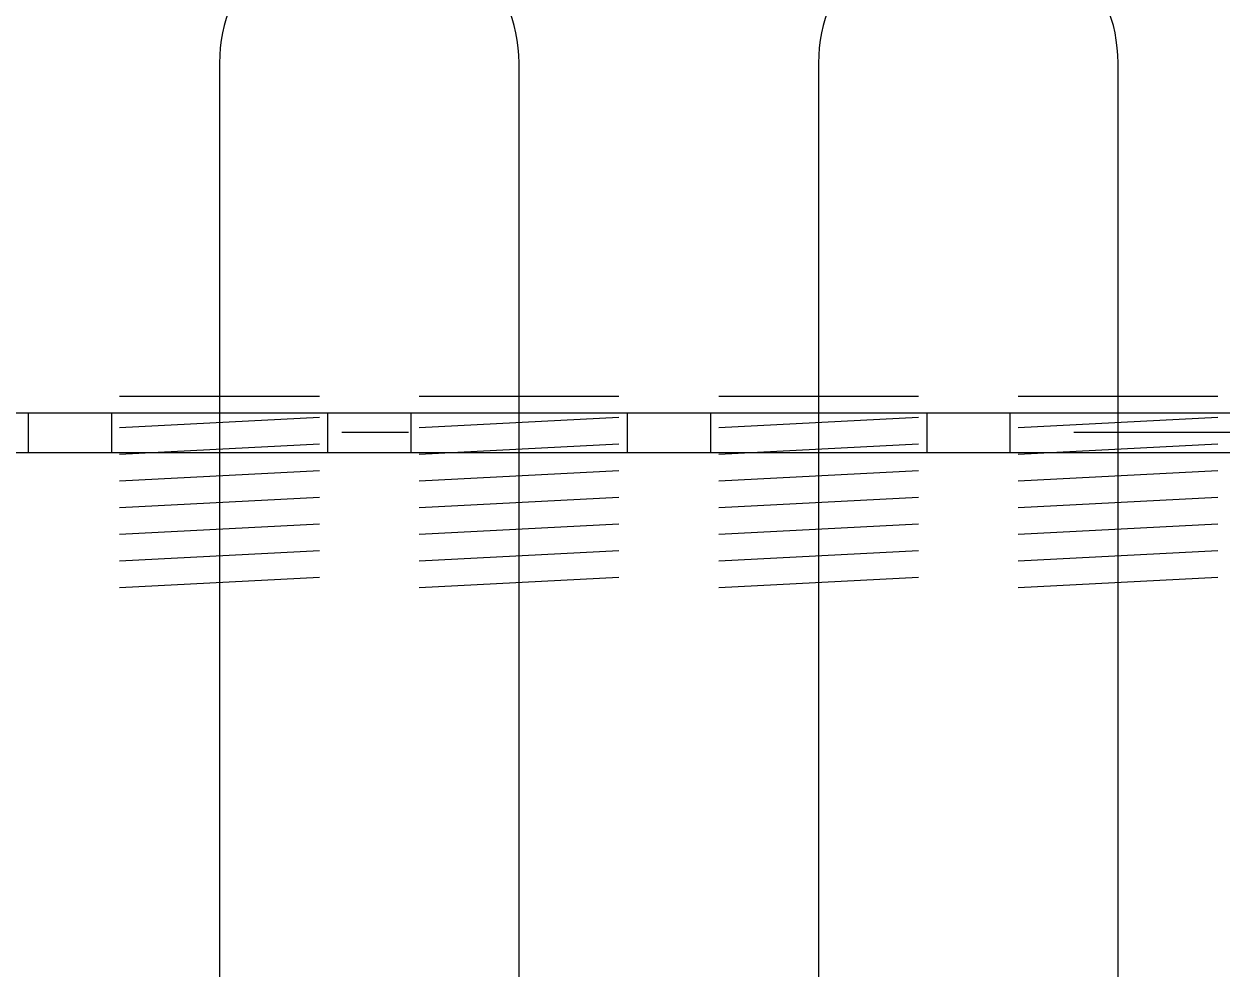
# Model space of a CAD drawing. Header units: millimetres. Extents: x 198973 to 319987, y 50799 to 202761.
# Drawn here: x 214052.5 to 214412.5, y 87942.3 to 88226.1 of the extents above; entities that cross this region are included whole.
import ezdxf

# ---------------------------------------------------------------- set-up
doc = ezdxf.new("R2010")
doc.units = ezdxf.units.MM
doc.header["$LTSCALE"] = 1000
doc.linetypes.add('CENTER', pattern=[2, 1.25, -0.25, 0.25, -0.25])
doc.linetypes.add('DOTE', pattern=[2.42, 2, -0.2, 0.02, -0.2])
doc.layers.add('DOTE', color=8, linetype='CENTER')
doc.layers.add('PUB_HATCH', color=8, linetype='Continuous')

msp = doc.modelspace()

# ---------------------------------------------------------------- linework, layer by layer
at = {"layer": 'DOTE', "linetype": 'DOTE'}
msp.add_line((221207.98, 88103.41), (204761.96, 88103.41), dxfattribs=at)
at = {"layer": 'PUB_HATCH'}
for p, q in [((214111.23, 88214.41), (214111.23, 87192.41)), ((214201.23, 87192.41), (214201.23, 88214.41)), ((214291.23, 88214.41), (214291.23, 87192.41)), ((214381.23, 87192.41), (214381.23, 88214.41)), ((213626.23, 88109.41), (215406.23, 88109.41)), ((213808.73, 88109.41), (215223.73, 88109.41)), ((213626.23, 88097.41), (215406.23, 88097.41))]:
    msp.add_line(p, q, dxfattribs=at)
at = {"layer": 'PUB_HATCH', "ltscale": 0.5}
for p, q in [((214081.23, 88114.41), (214141.23, 88114.41)), ((214081.23, 88114.41), (214141.23, 88114.41)), ((214081.23, 88114.41), (214141.23, 88114.41)), ((214081.23, 88114.41), (214141.23, 88114.41)), ((214081.23, 88114.41), (214141.23, 88114.41)), ((214081.23, 88114.41), (214141.23, 88114.41)), ((214081.23, 88114.41), (214141.23, 88114.41)), ((214081.23, 88114.41), (214141.23, 88114.41)), ((214081.23, 88114.41), (214141.23, 88114.41)), ((214081.23, 88114.41), (214141.23, 88114.41)), ((214081.23, 88114.41), (214141.23, 88114.41)), ((214081.23, 88114.41), (214141.23, 88114.41)), ((214081.23, 88114.41), (214141.23, 88114.41)), ((214081.23, 88114.41), (214141.23, 88114.41)), ((214081.23, 88114.41), (214141.23, 88114.41)), ((214081.23, 88114.41), (214141.23, 88114.41)), ((214081.23, 88114.41), (214141.23, 88114.41)), ((214081.23, 88114.41), (214141.23, 88114.41)), ((214081.23, 88114.41), (214141.23, 88114.41)), ((214081.23, 88114.41), (214141.23, 88114.41)), ((214081.23, 88114.41), (214141.23, 88114.41)), ((214081.23, 88114.41), (214141.23, 88114.41)), ((214081.23, 88114.41), (214141.23, 88114.41)), ((214081.23, 88114.41), (214141.23, 88114.41)), ((214081.23, 88114.41), (214141.23, 88114.41)), ((214081.23, 88114.41), (214141.23, 88114.41)), ((214081.23, 88114.41), (214141.23, 88114.41)), ((214081.23, 88114.41), (214141.23, 88114.41)), ((214081.23, 88114.41), (214141.23, 88114.41)), ((214081.23, 88114.41), (214141.23, 88114.41)), ((214081.23, 88114.41), (214141.23, 88114.41)), ((214081.23, 88114.41), (214141.23, 88114.41)), ((214081.23, 88114.41), (214141.23, 88114.41)), ((214081.23, 88114.41), (214141.23, 88114.41)), ((214081.23, 88114.41), (214141.23, 88114.41)), ((214081.23, 88114.41), (214141.23, 88114.41)), ((214081.23, 88114.41), (214141.23, 88114.41)), ((214081.23, 88114.41), (214141.23, 88114.41)), ((214081.23, 88114.41), (214141.23, 88114.41)), ((214081.23, 88114.41), (214141.23, 88114.41)), ((214081.23, 88114.41), (214141.23, 88114.41)), ((214081.23, 88114.41), (214141.23, 88114.41)), ((214081.23, 88114.41), (214141.23, 88114.41)), ((214081.23, 88114.41), (214141.23, 88114.41)), ((214081.23, 88114.41), (214141.23, 88114.41)), ((214081.23, 88114.41), (214141.23, 88114.41)), ((214081.23, 88114.41), (214141.23, 88114.41)), ((214081.23, 88114.41), (214141.23, 88114.41)), ((214081.23, 88114.41), (214141.23, 88114.41)), ((214081.23, 88114.41), (214141.23, 88114.41)), ((214081.23, 88114.41), (214141.23, 88114.41)), ((214081.23, 88114.41), (214141.23, 88114.41)), ((214171.23, 88114.41), (214231.23, 88114.41)), ((214171.23, 88114.41), (214231.23, 88114.41)), ((214171.23, 88114.41), (214231.23, 88114.41)), ((214171.23, 88114.41), (214231.23, 88114.41)), ((214171.23, 88114.41), (214231.23, 88114.41)), ((214171.23, 88114.41), (214231.23, 88114.41)), ((214171.23, 88114.41), (214231.23, 88114.41)), ((214171.23, 88114.41), (214231.23, 88114.41)), ((214171.23, 88114.41), (214231.23, 88114.41)), ((214171.23, 88114.41), (214231.23, 88114.41)), ((214171.23, 88114.41), (214231.23, 88114.41)), ((214171.23, 88114.41), (214231.23, 88114.41)), ((214171.23, 88114.41), (214231.23, 88114.41)), ((214171.23, 88114.41), (214231.23, 88114.41)), ((214171.23, 88114.41), (214231.23, 88114.41)), ((214171.23, 88114.41), (214231.23, 88114.41)), ((214171.23, 88114.41), (214231.23, 88114.41)), ((214171.23, 88114.41), (214231.23, 88114.41)), ((214171.23, 88114.41), (214231.23, 88114.41)), ((214171.23, 88114.41), (214231.23, 88114.41)), ((214171.23, 88114.41), (214231.23, 88114.41)), ((214171.23, 88114.41), (214231.23, 88114.41)), ((214171.23, 88114.41), (214231.23, 88114.41)), ((214171.23, 88114.41), (214231.23, 88114.41)), ((214171.23, 88114.41), (214231.23, 88114.41)), ((214171.23, 88114.41), (214231.23, 88114.41)), ((214261.23, 88114.41), (214321.23, 88114.41)), ((214261.23, 88114.41), (214321.23, 88114.41)), ((214261.23, 88114.41), (214321.23, 88114.41)), ((214261.23, 88114.41), (214321.23, 88114.41)), ((214261.23, 88114.41), (214321.23, 88114.41)), ((214261.23, 88114.41), (214321.23, 88114.41)), ((214261.23, 88114.41), (214321.23, 88114.41)), ((214261.23, 88114.41), (214321.23, 88114.41)), ((214261.23, 88114.41), (214321.23, 88114.41)), ((214261.23, 88114.41), (214321.23, 88114.41)), ((214261.23, 88114.41), (214321.23, 88114.41)), ((214261.23, 88114.41), (214321.23, 88114.41)), ((214261.23, 88114.41), (214321.23, 88114.41)), ((214261.23, 88114.41), (214321.23, 88114.41)), ((214261.23, 88114.41), (214321.23, 88114.41)), ((214261.23, 88114.41), (214321.23, 88114.41)), ((214261.23, 88114.41), (214321.23, 88114.41)), ((214261.23, 88114.41), (214321.23, 88114.41)), ((214261.23, 88114.41), (214321.23, 88114.41)), ((214261.23, 88114.41), (214321.23, 88114.41)), ((214261.23, 88114.41), (214321.23, 88114.41)), ((214261.23, 88114.41), (214321.23, 88114.41)), ((214261.23, 88114.41), (214321.23, 88114.41)), ((214261.23, 88114.41), (214321.23, 88114.41)), ((214261.23, 88114.41), (214321.23, 88114.41)), ((214261.23, 88114.41), (214321.23, 88114.41)), ((214351.23, 88114.41), (214411.23, 88114.41)), ((214351.23, 88114.41), (214411.23, 88114.41)), ((214351.23, 88114.41), (214411.23, 88114.41)), ((214351.23, 88114.41), (214411.23, 88114.41)), ((214351.23, 88114.41), (214411.23, 88114.41)), ((214351.23, 88114.41), (214411.23, 88114.41)), ((214351.23, 88114.41), (214411.23, 88114.41)), ((214351.23, 88114.41), (214411.23, 88114.41)), ((214351.23, 88114.41), (214411.23, 88114.41)), ((214351.23, 88114.41), (214411.23, 88114.41)), ((214351.23, 88114.41), (214411.23, 88114.41)), ((214351.23, 88114.41), (214411.23, 88114.41)), ((214351.23, 88114.41), (214411.23, 88114.41)), ((214351.23, 88114.41), (214411.23, 88114.41)), ((214351.23, 88114.41), (214411.23, 88114.41)), ((214351.23, 88114.41), (214411.23, 88114.41)), ((214351.23, 88114.41), (214411.23, 88114.41)), ((214351.23, 88114.41), (214411.23, 88114.41)), ((214351.23, 88114.41), (214411.23, 88114.41)), ((214351.23, 88114.41), (214411.23, 88114.41)), ((214351.23, 88114.41), (214411.23, 88114.41)), ((214351.23, 88114.41), (214411.23, 88114.41)), ((214351.23, 88114.41), (214411.23, 88114.41)), ((214351.23, 88114.41), (214411.23, 88114.41)), ((214351.23, 88114.41), (214411.23, 88114.41)), ((214351.23, 88114.41), (214411.23, 88114.41)), ((214053.73, 88109.41), (214053.73, 88097.41)), ((214053.73, 88109.41), (214053.73, 88097.41)), ((214078.73, 88109.41), (214078.73, 88097.41)), ((214078.73, 88109.41), (214078.73, 88097.41)), ((214141.23, 88107.99), (214081.23, 88104.84)), ((214141.23, 88107.99), (214081.23, 88104.84)), ((214141.23, 88107.99), (214081.23, 88104.84)), ((214141.23, 88107.99), (214081.23, 88104.84)), ((214141.23, 88107.99), (214081.23, 88104.84)), ((214141.23, 88107.99), (214081.23, 88104.84)), ((214141.23, 88107.99), (214081.23, 88104.84)), ((214141.23, 88107.99), (214081.23, 88104.84)), ((214141.23, 88107.99), (214081.23, 88104.84)), ((214141.23, 88107.99), (214081.23, 88104.84)), ((214141.23, 88107.99), (214081.23, 88104.84)), ((214141.23, 88107.99), (214081.23, 88104.84)), ((214141.23, 88107.99), (214081.23, 88104.84)), ((214141.23, 88107.99), (214081.23, 88104.84)), ((214141.23, 88107.99), (214081.23, 88104.84)), ((214141.23, 88107.99), (214081.23, 88104.84)), ((214141.23, 88107.99), (214081.23, 88104.84)), ((214141.23, 88107.99), (214081.23, 88104.84)), ((214141.23, 88107.99), (214081.23, 88104.84)), ((214141.23, 88107.99), (214081.23, 88104.84)), ((214141.23, 88107.99), (214081.23, 88104.84)), ((214141.23, 88107.99), (214081.23, 88104.84)), ((214141.23, 88107.99), (214081.23, 88104.84)), ((214141.23, 88107.99), (214081.23, 88104.84)), ((214141.23, 88107.99), (214081.23, 88104.84)), ((214141.23, 88107.99), (214081.23, 88104.84)), ((214141.23, 88107.99), (214081.23, 88104.84)), ((214141.23, 88107.99), (214081.23, 88104.84)), ((214141.23, 88107.99), (214081.23, 88104.84)), ((214141.23, 88107.99), (214081.23, 88104.84)), ((214141.23, 88107.99), (214081.23, 88104.84)), ((214141.23, 88107.99), (214081.23, 88104.84)), ((214141.23, 88107.99), (214081.23, 88104.84)), ((214141.23, 88107.99), (214081.23, 88104.84)), ((214141.23, 88107.99), (214081.23, 88104.84)), ((214141.23, 88107.99), (214081.23, 88104.84)), ((214141.23, 88107.99), (214081.23, 88104.84)), ((214141.23, 88107.99), (214081.23, 88104.84)), ((214141.23, 88107.99), (214081.23, 88104.84)), ((214141.23, 88107.99), (214081.23, 88104.84)), ((214141.23, 88107.99), (214081.23, 88104.84)), ((214141.23, 88107.99), (214081.23, 88104.84)), ((214141.23, 88107.99), (214081.23, 88104.84)), ((214141.23, 88107.99), (214081.23, 88104.84)), ((214141.23, 88107.99), (214081.23, 88104.84)), ((214141.23, 88107.99), (214081.23, 88104.84)), ((214141.23, 88107.99), (214081.23, 88104.84)), ((214141.23, 88107.99), (214081.23, 88104.84)), ((214141.23, 88107.99), (214081.23, 88104.84)), ((214141.23, 88107.99), (214081.23, 88104.84)), ((214141.23, 88107.99), (214081.23, 88104.84)), ((214141.23, 88107.99), (214081.23, 88104.84)), ((214143.73, 88109.41), (214143.73, 88097.41)), ((214143.73, 88109.41), (214143.73, 88097.41)), ((214168.73, 88109.41), (214168.73, 88097.41)), ((214168.73, 88109.41), (214168.73, 88097.41)), ((214231.23, 88107.99), (214171.23, 88104.84)), ((214231.23, 88107.99), (214171.23, 88104.84)), ((214231.23, 88107.99), (214171.23, 88104.84)), ((214231.23, 88107.99), (214171.23, 88104.84)), ((214231.23, 88107.99), (214171.23, 88104.84)), ((214231.23, 88107.99), (214171.23, 88104.84)), ((214231.23, 88107.99), (214171.23, 88104.84)), ((214231.23, 88107.99), (214171.23, 88104.84)), ((214231.23, 88107.99), (214171.23, 88104.84)), ((214231.23, 88107.99), (214171.23, 88104.84)), ((214231.23, 88107.99), (214171.23, 88104.84)), ((214231.23, 88107.99), (214171.23, 88104.84)), ((214231.23, 88107.99), (214171.23, 88104.84)), ((214231.23, 88107.99), (214171.23, 88104.84)), ((214231.23, 88107.99), (214171.23, 88104.84)), ((214231.23, 88107.99), (214171.23, 88104.84)), ((214231.23, 88107.99), (214171.23, 88104.84)), ((214231.23, 88107.99), (214171.23, 88104.84)), ((214231.23, 88107.99), (214171.23, 88104.84)), ((214231.23, 88107.99), (214171.23, 88104.84)), ((214231.23, 88107.99), (214171.23, 88104.84)), ((214231.23, 88107.99), (214171.23, 88104.84)), ((214231.23, 88107.99), (214171.23, 88104.84)), ((214231.23, 88107.99), (214171.23, 88104.84)), ((214231.23, 88107.99), (214171.23, 88104.84)), ((214231.23, 88107.99), (214171.23, 88104.84)), ((214233.73, 88109.41), (214233.73, 88097.41)), ((214258.73, 88109.41), (214258.73, 88097.41)), ((214321.23, 88107.99), (214261.23, 88104.84)), ((214321.23, 88107.99), (214261.23, 88104.84)), ((214321.23, 88107.99), (214261.23, 88104.84)), ((214321.23, 88107.99), (214261.23, 88104.84)), ((214321.23, 88107.99), (214261.23, 88104.84)), ((214321.23, 88107.99), (214261.23, 88104.84)), ((214321.23, 88107.99), (214261.23, 88104.84)), ((214321.23, 88107.99), (214261.23, 88104.84)), ((214321.23, 88107.99), (214261.23, 88104.84)), ((214321.23, 88107.99), (214261.23, 88104.84)), ((214321.23, 88107.99), (214261.23, 88104.84)), ((214321.23, 88107.99), (214261.23, 88104.84)), ((214321.23, 88107.99), (214261.23, 88104.84)), ((214321.23, 88107.99), (214261.23, 88104.84)), ((214321.23, 88107.99), (214261.23, 88104.84)), ((214321.23, 88107.99), (214261.23, 88104.84)), ((214321.23, 88107.99), (214261.23, 88104.84)), ((214321.23, 88107.99), (214261.23, 88104.84)), ((214321.23, 88107.99), (214261.23, 88104.84)), ((214321.23, 88107.99), (214261.23, 88104.84)), ((214321.23, 88107.99), (214261.23, 88104.84)), ((214321.23, 88107.99), (214261.23, 88104.84)), ((214321.23, 88107.99), (214261.23, 88104.84)), ((214321.23, 88107.99), (214261.23, 88104.84)), ((214321.23, 88107.99), (214261.23, 88104.84)), ((214321.23, 88107.99), (214261.23, 88104.84)), ((214323.73, 88109.41), (214323.73, 88097.41)), ((214348.73, 88109.41), (214348.73, 88097.41)), ((214411.23, 88107.99), (214351.23, 88104.84)), ((214411.23, 88107.99), (214351.23, 88104.84)), ((214411.23, 88107.99), (214351.23, 88104.84)), ((214411.23, 88107.99), (214351.23, 88104.84)), ((214411.23, 88107.99), (214351.23, 88104.84)), ((214411.23, 88107.99), (214351.23, 88104.84)), ((214411.23, 88107.99), (214351.23, 88104.84)), ((214411.23, 88107.99), (214351.23, 88104.84)), ((214411.23, 88107.99), (214351.23, 88104.84)), ((214411.23, 88107.99), (214351.23, 88104.84)), ((214411.23, 88107.99), (214351.23, 88104.84)), ((214411.23, 88107.99), (214351.23, 88104.84)), ((214411.23, 88107.99), (214351.23, 88104.84)), ((214411.23, 88107.99), (214351.23, 88104.84)), ((214411.23, 88107.99), (214351.23, 88104.84)), ((214411.23, 88107.99), (214351.23, 88104.84)), ((214411.23, 88107.99), (214351.23, 88104.84)), ((214411.23, 88107.99), (214351.23, 88104.84)), ((214411.23, 88107.99), (214351.23, 88104.84)), ((214411.23, 88107.99), (214351.23, 88104.84)), ((214411.23, 88107.99), (214351.23, 88104.84)), ((214411.23, 88107.99), (214351.23, 88104.84)), ((214411.23, 88107.99), (214351.23, 88104.84)), ((214411.23, 88107.99), (214351.23, 88104.84)), ((214411.23, 88107.99), (214351.23, 88104.84)), ((214411.23, 88107.99), (214351.23, 88104.84)), ((214141.23, 88099.98), (214081.23, 88096.83)), ((214141.23, 88099.98), (214081.23, 88096.83)), ((214141.23, 88099.98), (214081.23, 88096.83)), ((214141.23, 88099.98), (214081.23, 88096.83)), ((214141.23, 88099.98), (214081.23, 88096.83)), ((214141.23, 88099.98), (214081.23, 88096.83)), ((214141.23, 88099.98), (214081.23, 88096.83)), ((214141.23, 88099.98), (214081.23, 88096.83)), ((214141.23, 88099.98), (214081.23, 88096.83)), ((214141.23, 88099.98), (214081.23, 88096.83)), ((214141.23, 88099.98), (214081.23, 88096.83)), ((214141.23, 88099.98), (214081.23, 88096.83)), ((214141.23, 88099.98), (214081.23, 88096.83)), ((214141.23, 88099.98), (214081.23, 88096.83)), ((214141.23, 88099.98), (214081.23, 88096.83)), ((214141.23, 88099.98), (214081.23, 88096.83)), ((214141.23, 88099.98), (214081.23, 88096.83)), ((214141.23, 88099.98), (214081.23, 88096.83)), ((214141.23, 88099.98), (214081.23, 88096.83)), ((214141.23, 88099.98), (214081.23, 88096.83)), ((214141.23, 88099.98), (214081.23, 88096.83)), ((214141.23, 88099.98), (214081.23, 88096.83)), ((214141.23, 88099.98), (214081.23, 88096.83)), ((214141.23, 88099.98), (214081.23, 88096.83)), ((214141.23, 88099.98), (214081.23, 88096.83)), ((214141.23, 88099.98), (214081.23, 88096.83)), ((214141.23, 88099.98), (214081.23, 88096.83)), ((214141.23, 88099.98), (214081.23, 88096.83)), ((214141.23, 88099.98), (214081.23, 88096.83)), ((214141.23, 88099.98), (214081.23, 88096.83)), ((214141.23, 88099.98), (214081.23, 88096.83)), ((214141.23, 88099.98), (214081.23, 88096.83)), ((214141.23, 88099.98), (214081.23, 88096.83)), ((214141.23, 88099.98), (214081.23, 88096.83)), ((214141.23, 88099.98), (214081.23, 88096.83)), ((214141.23, 88099.98), (214081.23, 88096.83)), ((214141.23, 88099.98), (214081.23, 88096.83)), ((214141.23, 88099.98), (214081.23, 88096.83)), ((214141.23, 88099.98), (214081.23, 88096.83)), ((214141.23, 88099.98), (214081.23, 88096.83)), ((214141.23, 88099.98), (214081.23, 88096.83)), ((214141.23, 88099.98), (214081.23, 88096.83)), ((214141.23, 88099.98), (214081.23, 88096.83)), ((214141.23, 88099.98), (214081.23, 88096.83)), ((214141.23, 88099.98), (214081.23, 88096.83)), ((214141.23, 88099.98), (214081.23, 88096.83)), ((214141.23, 88099.98), (214081.23, 88096.83)), ((214141.23, 88099.98), (214081.23, 88096.83)), ((214141.23, 88099.98), (214081.23, 88096.83)), ((214141.23, 88099.98), (214081.23, 88096.83)), ((214141.23, 88099.98), (214081.23, 88096.83)), ((214141.23, 88099.98), (214081.23, 88096.83)), ((214231.23, 88099.98), (214171.23, 88096.83)), ((214231.23, 88099.98), (214171.23, 88096.83)), ((214231.23, 88099.98), (214171.23, 88096.83)), ((214231.23, 88099.98), (214171.23, 88096.83)), ((214231.23, 88099.98), (214171.23, 88096.83)), ((214231.23, 88099.98), (214171.23, 88096.83)), ((214231.23, 88099.98), (214171.23, 88096.83)), ((214231.23, 88099.98), (214171.23, 88096.83)), ((214231.23, 88099.98), (214171.23, 88096.83)), ((214231.23, 88099.98), (214171.23, 88096.83)), ((214231.23, 88099.98), (214171.23, 88096.83)), ((214231.23, 88099.98), (214171.23, 88096.83)), ((214231.23, 88099.98), (214171.23, 88096.83)), ((214231.23, 88099.98), (214171.23, 88096.83)), ((214231.23, 88099.98), (214171.23, 88096.83)), ((214231.23, 88099.98), (214171.23, 88096.83)), ((214231.23, 88099.98), (214171.23, 88096.83)), ((214231.23, 88099.98), (214171.23, 88096.83)), ((214231.23, 88099.98), (214171.23, 88096.83)), ((214231.23, 88099.98), (214171.23, 88096.83)), ((214231.23, 88099.98), (214171.23, 88096.83)), ((214231.23, 88099.98), (214171.23, 88096.83)), ((214231.23, 88099.98), (214171.23, 88096.83)), ((214231.23, 88099.98), (214171.23, 88096.83)), ((214231.23, 88099.98), (214171.23, 88096.83)), ((214231.23, 88099.98), (214171.23, 88096.83)), ((214321.23, 88099.98), (214261.23, 88096.83)), ((214321.23, 88099.98), (214261.23, 88096.83)), ((214321.23, 88099.98), (214261.23, 88096.83)), ((214321.23, 88099.98), (214261.23, 88096.83)), ((214321.23, 88099.98), (214261.23, 88096.83)), ((214321.23, 88099.98), (214261.23, 88096.83)), ((214321.23, 88099.98), (214261.23, 88096.83)), ((214321.23, 88099.98), (214261.23, 88096.83)), ((214321.23, 88099.98), (214261.23, 88096.83)), ((214321.23, 88099.98), (214261.23, 88096.83)), ((214321.23, 88099.98), (214261.23, 88096.83)), ((214321.23, 88099.98), (214261.23, 88096.83)), ((214321.23, 88099.98), (214261.23, 88096.83)), ((214321.23, 88099.98), (214261.23, 88096.83)), ((214321.23, 88099.98), (214261.23, 88096.83)), ((214321.23, 88099.98), (214261.23, 88096.83)), ((214321.23, 88099.98), (214261.23, 88096.83)), ((214321.23, 88099.98), (214261.23, 88096.83)), ((214321.23, 88099.98), (214261.23, 88096.83)), ((214321.23, 88099.98), (214261.23, 88096.83)), ((214321.23, 88099.98), (214261.23, 88096.83)), ((214321.23, 88099.98), (214261.23, 88096.83)), ((214321.23, 88099.98), (214261.23, 88096.83)), ((214321.23, 88099.98), (214261.23, 88096.83)), ((214321.23, 88099.98), (214261.23, 88096.83)), ((214321.23, 88099.98), (214261.23, 88096.83)), ((214411.23, 88099.98), (214351.23, 88096.83)), ((214411.23, 88099.98), (214351.23, 88096.83)), ((214411.23, 88099.98), (214351.23, 88096.83)), ((214411.23, 88099.98), (214351.23, 88096.83)), ((214411.23, 88099.98), (214351.23, 88096.83)), ((214411.23, 88099.98), (214351.23, 88096.83)), ((214411.23, 88099.98), (214351.23, 88096.83)), ((214411.23, 88099.98), (214351.23, 88096.83)), ((214411.23, 88099.98), (214351.23, 88096.83)), ((214411.23, 88099.98), (214351.23, 88096.83)), ((214411.23, 88099.98), (214351.23, 88096.83)), ((214411.23, 88099.98), (214351.23, 88096.83)), ((214411.23, 88099.98), (214351.23, 88096.83)), ((214411.23, 88099.98), (214351.23, 88096.83)), ((214411.23, 88099.98), (214351.23, 88096.83)), ((214411.23, 88099.98), (214351.23, 88096.83)), ((214411.23, 88099.98), (214351.23, 88096.83)), ((214411.23, 88099.98), (214351.23, 88096.83)), ((214411.23, 88099.98), (214351.23, 88096.83)), ((214411.23, 88099.98), (214351.23, 88096.83)), ((214411.23, 88099.98), (214351.23, 88096.83)), ((214411.23, 88099.98), (214351.23, 88096.83)), ((214411.23, 88099.98), (214351.23, 88096.83)), ((214411.23, 88099.98), (214351.23, 88096.83)), ((214411.23, 88099.98), (214351.23, 88096.83)), ((214411.23, 88099.98), (214351.23, 88096.83)), ((214141.23, 88091.97), (214081.23, 88088.82)), ((214141.23, 88091.97), (214081.23, 88088.82)), ((214141.23, 88091.97), (214081.23, 88088.82)), ((214141.23, 88091.97), (214081.23, 88088.82)), ((214141.23, 88091.97), (214081.23, 88088.82)), ((214141.23, 88091.97), (214081.23, 88088.82)), ((214141.23, 88091.97), (214081.23, 88088.82)), ((214141.23, 88091.97), (214081.23, 88088.82)), ((214141.23, 88091.97), (214081.23, 88088.82)), ((214141.23, 88091.97), (214081.23, 88088.82)), ((214141.23, 88091.97), (214081.23, 88088.82)), ((214141.23, 88091.97), (214081.23, 88088.82)), ((214141.23, 88091.97), (214081.23, 88088.82)), ((214141.23, 88091.97), (214081.23, 88088.82)), ((214141.23, 88091.97), (214081.23, 88088.82)), ((214141.23, 88091.97), (214081.23, 88088.82)), ((214141.23, 88091.97), (214081.23, 88088.82)), ((214141.23, 88091.97), (214081.23, 88088.82)), ((214141.23, 88091.97), (214081.23, 88088.82)), ((214141.23, 88091.97), (214081.23, 88088.82)), ((214141.23, 88091.97), (214081.23, 88088.82)), ((214141.23, 88091.97), (214081.23, 88088.82)), ((214141.23, 88091.97), (214081.23, 88088.82)), ((214141.23, 88091.97), (214081.23, 88088.82)), ((214141.23, 88091.97), (214081.23, 88088.82)), ((214141.23, 88091.97), (214081.23, 88088.82)), ((214141.23, 88091.97), (214081.23, 88088.82)), ((214141.23, 88091.97), (214081.23, 88088.82)), ((214141.23, 88091.97), (214081.23, 88088.82)), ((214141.23, 88091.97), (214081.23, 88088.82)), ((214141.23, 88091.97), (214081.23, 88088.82)), ((214141.23, 88091.97), (214081.23, 88088.82)), ((214141.23, 88091.97), (214081.23, 88088.82)), ((214141.23, 88091.97), (214081.23, 88088.82)), ((214141.23, 88091.97), (214081.23, 88088.82)), ((214141.23, 88091.97), (214081.23, 88088.82)), ((214141.23, 88091.97), (214081.23, 88088.82)), ((214141.23, 88091.97), (214081.23, 88088.82)), ((214141.23, 88091.97), (214081.23, 88088.82)), ((214141.23, 88091.97), (214081.23, 88088.82)), ((214141.23, 88091.97), (214081.23, 88088.82)), ((214141.23, 88091.97), (214081.23, 88088.82)), ((214141.23, 88091.97), (214081.23, 88088.82)), ((214141.23, 88091.97), (214081.23, 88088.82)), ((214141.23, 88091.97), (214081.23, 88088.82)), ((214141.23, 88091.97), (214081.23, 88088.82)), ((214141.23, 88091.97), (214081.23, 88088.82)), ((214141.23, 88091.97), (214081.23, 88088.82)), ((214141.23, 88091.97), (214081.23, 88088.82)), ((214141.23, 88091.97), (214081.23, 88088.82)), ((214141.23, 88091.97), (214081.23, 88088.82)), ((214141.23, 88091.97), (214081.23, 88088.82)), ((214231.23, 88091.97), (214171.23, 88088.82)), ((214231.23, 88091.97), (214171.23, 88088.82)), ((214231.23, 88091.97), (214171.23, 88088.82)), ((214231.23, 88091.97), (214171.23, 88088.82)), ((214231.23, 88091.97), (214171.23, 88088.82)), ((214231.23, 88091.97), (214171.23, 88088.82)), ((214231.23, 88091.97), (214171.23, 88088.82)), ((214231.23, 88091.97), (214171.23, 88088.82)), ((214231.23, 88091.97), (214171.23, 88088.82)), ((214231.23, 88091.97), (214171.23, 88088.82)), ((214231.23, 88091.97), (214171.23, 88088.82)), ((214231.23, 88091.97), (214171.23, 88088.82)), ((214231.23, 88091.97), (214171.23, 88088.82)), ((214231.23, 88091.97), (214171.23, 88088.82)), ((214231.23, 88091.97), (214171.23, 88088.82)), ((214231.23, 88091.97), (214171.23, 88088.82)), ((214231.23, 88091.97), (214171.23, 88088.82)), ((214231.23, 88091.97), (214171.23, 88088.82)), ((214231.23, 88091.97), (214171.23, 88088.82)), ((214231.23, 88091.97), (214171.23, 88088.82)), ((214231.23, 88091.97), (214171.23, 88088.82)), ((214231.23, 88091.97), (214171.23, 88088.82)), ((214231.23, 88091.97), (214171.23, 88088.82)), ((214231.23, 88091.97), (214171.23, 88088.82)), ((214231.23, 88091.97), (214171.23, 88088.82)), ((214231.23, 88091.97), (214171.23, 88088.82)), ((214321.23, 88091.97), (214261.23, 88088.82)), ((214321.23, 88091.97), (214261.23, 88088.82)), ((214321.23, 88091.97), (214261.23, 88088.82)), ((214321.23, 88091.97), (214261.23, 88088.82)), ((214321.23, 88091.97), (214261.23, 88088.82)), ((214321.23, 88091.97), (214261.23, 88088.82)), ((214321.23, 88091.97), (214261.23, 88088.82)), ((214321.23, 88091.97), (214261.23, 88088.82)), ((214321.23, 88091.97), (214261.23, 88088.82)), ((214321.23, 88091.97), (214261.23, 88088.82)), ((214321.23, 88091.97), (214261.23, 88088.82)), ((214321.23, 88091.97), (214261.23, 88088.82)), ((214321.23, 88091.97), (214261.23, 88088.82)), ((214321.23, 88091.97), (214261.23, 88088.82)), ((214321.23, 88091.97), (214261.23, 88088.82)), ((214321.23, 88091.97), (214261.23, 88088.82)), ((214321.23, 88091.97), (214261.23, 88088.82)), ((214321.23, 88091.97), (214261.23, 88088.82)), ((214321.23, 88091.97), (214261.23, 88088.82)), ((214321.23, 88091.97), (214261.23, 88088.82)), ((214321.23, 88091.97), (214261.23, 88088.82)), ((214321.23, 88091.97), (214261.23, 88088.82)), ((214321.23, 88091.97), (214261.23, 88088.82)), ((214321.23, 88091.97), (214261.23, 88088.82)), ((214321.23, 88091.97), (214261.23, 88088.82)), ((214321.23, 88091.97), (214261.23, 88088.82)), ((214411.23, 88091.97), (214351.23, 88088.82)), ((214411.23, 88091.97), (214351.23, 88088.82)), ((214411.23, 88091.97), (214351.23, 88088.82)), ((214411.23, 88091.97), (214351.23, 88088.82)), ((214411.23, 88091.97), (214351.23, 88088.82)), ((214411.23, 88091.97), (214351.23, 88088.82)), ((214411.23, 88091.97), (214351.23, 88088.82)), ((214411.23, 88091.97), (214351.23, 88088.82)), ((214411.23, 88091.97), (214351.23, 88088.82)), ((214411.23, 88091.97), (214351.23, 88088.82)), ((214411.23, 88091.97), (214351.23, 88088.82)), ((214411.23, 88091.97), (214351.23, 88088.82)), ((214411.23, 88091.97), (214351.23, 88088.82)), ((214411.23, 88091.97), (214351.23, 88088.82)), ((214411.23, 88091.97), (214351.23, 88088.82)), ((214411.23, 88091.97), (214351.23, 88088.82)), ((214411.23, 88091.97), (214351.23, 88088.82)), ((214411.23, 88091.97), (214351.23, 88088.82)), ((214411.23, 88091.97), (214351.23, 88088.82)), ((214411.23, 88091.97), (214351.23, 88088.82)), ((214411.23, 88091.97), (214351.23, 88088.82)), ((214411.23, 88091.97), (214351.23, 88088.82)), ((214411.23, 88091.97), (214351.23, 88088.82)), ((214411.23, 88091.97), (214351.23, 88088.82)), ((214411.23, 88091.97), (214351.23, 88088.82)), ((214411.23, 88091.97), (214351.23, 88088.82)), ((214141.23, 88083.95), (214081.23, 88080.81)), ((214141.23, 88083.95), (214081.23, 88080.81)), ((214141.23, 88083.95), (214081.23, 88080.81)), ((214141.23, 88083.95), (214081.23, 88080.81)), ((214141.23, 88083.95), (214081.23, 88080.81)), ((214141.23, 88083.95), (214081.23, 88080.81)), ((214141.23, 88083.95), (214081.23, 88080.81)), ((214141.23, 88083.95), (214081.23, 88080.81)), ((214141.23, 88083.95), (214081.23, 88080.81)), ((214141.23, 88083.95), (214081.23, 88080.81)), ((214141.23, 88083.95), (214081.23, 88080.81)), ((214141.23, 88083.95), (214081.23, 88080.81)), ((214141.23, 88083.95), (214081.23, 88080.81)), ((214141.23, 88083.95), (214081.23, 88080.81)), ((214141.23, 88083.95), (214081.23, 88080.81)), ((214141.23, 88083.95), (214081.23, 88080.81)), ((214141.23, 88083.95), (214081.23, 88080.81)), ((214141.23, 88083.95), (214081.23, 88080.81)), ((214141.23, 88083.95), (214081.23, 88080.81)), ((214141.23, 88083.95), (214081.23, 88080.81)), ((214141.23, 88083.95), (214081.23, 88080.81)), ((214141.23, 88083.95), (214081.23, 88080.81)), ((214141.23, 88083.95), (214081.23, 88080.81)), ((214141.23, 88083.95), (214081.23, 88080.81)), ((214141.23, 88083.95), (214081.23, 88080.81)), ((214141.23, 88083.95), (214081.23, 88080.81)), ((214141.23, 88083.95), (214081.23, 88080.81)), ((214141.23, 88083.95), (214081.23, 88080.81)), ((214141.23, 88083.95), (214081.23, 88080.81)), ((214141.23, 88083.95), (214081.23, 88080.81)), ((214141.23, 88083.95), (214081.23, 88080.81)), ((214141.23, 88083.95), (214081.23, 88080.81)), ((214141.23, 88083.95), (214081.23, 88080.81)), ((214141.23, 88083.95), (214081.23, 88080.81)), ((214141.23, 88083.95), (214081.23, 88080.81)), ((214141.23, 88083.95), (214081.23, 88080.81)), ((214141.23, 88083.95), (214081.23, 88080.81)), ((214141.23, 88083.95), (214081.23, 88080.81)), ((214141.23, 88083.95), (214081.23, 88080.81)), ((214141.23, 88083.95), (214081.23, 88080.81)), ((214141.23, 88083.95), (214081.23, 88080.81)), ((214141.23, 88083.95), (214081.23, 88080.81)), ((214141.23, 88083.95), (214081.23, 88080.81)), ((214141.23, 88083.95), (214081.23, 88080.81)), ((214141.23, 88083.95), (214081.23, 88080.81)), ((214141.23, 88083.95), (214081.23, 88080.81)), ((214141.23, 88083.95), (214081.23, 88080.81)), ((214141.23, 88083.95), (214081.23, 88080.81)), ((214141.23, 88083.95), (214081.23, 88080.81)), ((214141.23, 88083.95), (214081.23, 88080.81)), ((214141.23, 88083.95), (214081.23, 88080.81)), ((214141.23, 88083.95), (214081.23, 88080.81)), ((214231.23, 88083.95), (214171.23, 88080.81)), ((214231.23, 88083.95), (214171.23, 88080.81)), ((214231.23, 88083.95), (214171.23, 88080.81)), ((214231.23, 88083.95), (214171.23, 88080.81)), ((214231.23, 88083.95), (214171.23, 88080.81)), ((214231.23, 88083.95), (214171.23, 88080.81)), ((214231.23, 88083.95), (214171.23, 88080.81)), ((214231.23, 88083.95), (214171.23, 88080.81)), ((214231.23, 88083.95), (214171.23, 88080.81)), ((214231.23, 88083.95), (214171.23, 88080.81)), ((214231.23, 88083.95), (214171.23, 88080.81)), ((214231.23, 88083.95), (214171.23, 88080.81)), ((214231.23, 88083.95), (214171.23, 88080.81)), ((214231.23, 88083.95), (214171.23, 88080.81)), ((214231.23, 88083.95), (214171.23, 88080.81)), ((214231.23, 88083.95), (214171.23, 88080.81)), ((214231.23, 88083.95), (214171.23, 88080.81)), ((214231.23, 88083.95), (214171.23, 88080.81)), ((214231.23, 88083.95), (214171.23, 88080.81)), ((214231.23, 88083.95), (214171.23, 88080.81)), ((214231.23, 88083.95), (214171.23, 88080.81)), ((214231.23, 88083.95), (214171.23, 88080.81)), ((214231.23, 88083.95), (214171.23, 88080.81)), ((214231.23, 88083.95), (214171.23, 88080.81)), ((214231.23, 88083.95), (214171.23, 88080.81)), ((214231.23, 88083.95), (214171.23, 88080.81)), ((214321.23, 88083.95), (214261.23, 88080.81)), ((214321.23, 88083.95), (214261.23, 88080.81)), ((214321.23, 88083.95), (214261.23, 88080.81)), ((214321.23, 88083.95), (214261.23, 88080.81)), ((214321.23, 88083.95), (214261.23, 88080.81)), ((214321.23, 88083.95), (214261.23, 88080.81)), ((214321.23, 88083.95), (214261.23, 88080.81)), ((214321.23, 88083.95), (214261.23, 88080.81)), ((214321.23, 88083.95), (214261.23, 88080.81)), ((214321.23, 88083.95), (214261.23, 88080.81)), ((214321.23, 88083.95), (214261.23, 88080.81)), ((214321.23, 88083.95), (214261.23, 88080.81)), ((214321.23, 88083.95), (214261.23, 88080.81)), ((214321.23, 88083.95), (214261.23, 88080.81)), ((214321.23, 88083.95), (214261.23, 88080.81)), ((214321.23, 88083.95), (214261.23, 88080.81)), ((214321.23, 88083.95), (214261.23, 88080.81)), ((214321.23, 88083.95), (214261.23, 88080.81)), ((214321.23, 88083.95), (214261.23, 88080.81)), ((214321.23, 88083.95), (214261.23, 88080.81)), ((214321.23, 88083.95), (214261.23, 88080.81)), ((214321.23, 88083.95), (214261.23, 88080.81)), ((214321.23, 88083.95), (214261.23, 88080.81)), ((214321.23, 88083.95), (214261.23, 88080.81)), ((214321.23, 88083.95), (214261.23, 88080.81)), ((214321.23, 88083.95), (214261.23, 88080.81)), ((214411.23, 88083.95), (214351.23, 88080.81)), ((214411.23, 88083.95), (214351.23, 88080.81)), ((214411.23, 88083.95), (214351.23, 88080.81)), ((214411.23, 88083.95), (214351.23, 88080.81)), ((214411.23, 88083.95), (214351.23, 88080.81)), ((214411.23, 88083.95), (214351.23, 88080.81)), ((214411.23, 88083.95), (214351.23, 88080.81)), ((214411.23, 88083.95), (214351.23, 88080.81)), ((214411.23, 88083.95), (214351.23, 88080.81)), ((214411.23, 88083.95), (214351.23, 88080.81)), ((214411.23, 88083.95), (214351.23, 88080.81)), ((214411.23, 88083.95), (214351.23, 88080.81)), ((214411.23, 88083.95), (214351.23, 88080.81)), ((214411.23, 88083.95), (214351.23, 88080.81)), ((214411.23, 88083.95), (214351.23, 88080.81)), ((214411.23, 88083.95), (214351.23, 88080.81)), ((214411.23, 88083.95), (214351.23, 88080.81)), ((214411.23, 88083.95), (214351.23, 88080.81)), ((214411.23, 88083.95), (214351.23, 88080.81)), ((214411.23, 88083.95), (214351.23, 88080.81)), ((214411.23, 88083.95), (214351.23, 88080.81)), ((214411.23, 88083.95), (214351.23, 88080.81)), ((214411.23, 88083.95), (214351.23, 88080.81)), ((214411.23, 88083.95), (214351.23, 88080.81)), ((214411.23, 88083.95), (214351.23, 88080.81)), ((214411.23, 88083.95), (214351.23, 88080.81)), ((214141.23, 88075.94), (214081.23, 88072.8)), ((214141.23, 88075.94), (214081.23, 88072.8)), ((214141.23, 88075.94), (214081.23, 88072.8)), ((214141.23, 88075.94), (214081.23, 88072.8)), ((214141.23, 88075.94), (214081.23, 88072.8)), ((214141.23, 88075.94), (214081.23, 88072.8)), ((214141.23, 88075.94), (214081.23, 88072.8)), ((214141.23, 88075.94), (214081.23, 88072.8)), ((214141.23, 88075.94), (214081.23, 88072.8)), ((214141.23, 88075.94), (214081.23, 88072.8)), ((214141.23, 88075.94), (214081.23, 88072.8)), ((214141.23, 88075.94), (214081.23, 88072.8)), ((214141.23, 88075.94), (214081.23, 88072.8)), ((214141.23, 88075.94), (214081.23, 88072.8)), ((214141.23, 88075.94), (214081.23, 88072.8)), ((214141.23, 88075.94), (214081.23, 88072.8)), ((214141.23, 88075.94), (214081.23, 88072.8)), ((214141.23, 88075.94), (214081.23, 88072.8)), ((214141.23, 88075.94), (214081.23, 88072.8)), ((214141.23, 88075.94), (214081.23, 88072.8)), ((214141.23, 88075.94), (214081.23, 88072.8)), ((214141.23, 88075.94), (214081.23, 88072.8)), ((214141.23, 88075.94), (214081.23, 88072.8)), ((214141.23, 88075.94), (214081.23, 88072.8)), ((214141.23, 88075.94), (214081.23, 88072.8)), ((214141.23, 88075.94), (214081.23, 88072.8)), ((214141.23, 88075.94), (214081.23, 88072.8)), ((214141.23, 88075.94), (214081.23, 88072.8)), ((214141.23, 88075.94), (214081.23, 88072.8)), ((214141.23, 88075.94), (214081.23, 88072.8)), ((214141.23, 88075.94), (214081.23, 88072.8)), ((214141.23, 88075.94), (214081.23, 88072.8)), ((214141.23, 88075.94), (214081.23, 88072.8)), ((214141.23, 88075.94), (214081.23, 88072.8)), ((214141.23, 88075.94), (214081.23, 88072.8)), ((214141.23, 88075.94), (214081.23, 88072.8)), ((214141.23, 88075.94), (214081.23, 88072.8)), ((214141.23, 88075.94), (214081.23, 88072.8)), ((214141.23, 88075.94), (214081.23, 88072.8)), ((214141.23, 88075.94), (214081.23, 88072.8)), ((214141.23, 88075.94), (214081.23, 88072.8)), ((214141.23, 88075.94), (214081.23, 88072.8)), ((214141.23, 88075.94), (214081.23, 88072.8)), ((214141.23, 88075.94), (214081.23, 88072.8)), ((214141.23, 88075.94), (214081.23, 88072.8)), ((214141.23, 88075.94), (214081.23, 88072.8)), ((214141.23, 88075.94), (214081.23, 88072.8)), ((214141.23, 88075.94), (214081.23, 88072.8)), ((214141.23, 88075.94), (214081.23, 88072.8)), ((214141.23, 88075.94), (214081.23, 88072.8)), ((214141.23, 88075.94), (214081.23, 88072.8)), ((214141.23, 88075.94), (214081.23, 88072.8)), ((214231.23, 88075.94), (214171.23, 88072.8)), ((214231.23, 88075.94), (214171.23, 88072.8)), ((214231.23, 88075.94), (214171.23, 88072.8)), ((214231.23, 88075.94), (214171.23, 88072.8)), ((214231.23, 88075.94), (214171.23, 88072.8)), ((214231.23, 88075.94), (214171.23, 88072.8)), ((214231.23, 88075.94), (214171.23, 88072.8)), ((214231.23, 88075.94), (214171.23, 88072.8)), ((214231.23, 88075.94), (214171.23, 88072.8)), ((214231.23, 88075.94), (214171.23, 88072.8)), ((214231.23, 88075.94), (214171.23, 88072.8)), ((214231.23, 88075.94), (214171.23, 88072.8)), ((214231.23, 88075.94), (214171.23, 88072.8)), ((214231.23, 88075.94), (214171.23, 88072.8)), ((214231.23, 88075.94), (214171.23, 88072.8)), ((214231.23, 88075.94), (214171.23, 88072.8)), ((214231.23, 88075.94), (214171.23, 88072.8)), ((214231.23, 88075.94), (214171.23, 88072.8)), ((214231.23, 88075.94), (214171.23, 88072.8)), ((214231.23, 88075.94), (214171.23, 88072.8)), ((214231.23, 88075.94), (214171.23, 88072.8)), ((214231.23, 88075.94), (214171.23, 88072.8)), ((214231.23, 88075.94), (214171.23, 88072.8)), ((214231.23, 88075.94), (214171.23, 88072.8)), ((214231.23, 88075.94), (214171.23, 88072.8)), ((214231.23, 88075.94), (214171.23, 88072.8)), ((214321.23, 88075.94), (214261.23, 88072.8)), ((214321.23, 88075.94), (214261.23, 88072.8)), ((214321.23, 88075.94), (214261.23, 88072.8)), ((214321.23, 88075.94), (214261.23, 88072.8)), ((214321.23, 88075.94), (214261.23, 88072.8)), ((214321.23, 88075.94), (214261.23, 88072.8)), ((214321.23, 88075.94), (214261.23, 88072.8)), ((214321.23, 88075.94), (214261.23, 88072.8)), ((214321.23, 88075.94), (214261.23, 88072.8)), ((214321.23, 88075.94), (214261.23, 88072.8)), ((214321.23, 88075.94), (214261.23, 88072.8)), ((214321.23, 88075.94), (214261.23, 88072.8)), ((214321.23, 88075.94), (214261.23, 88072.8)), ((214321.23, 88075.94), (214261.23, 88072.8)), ((214321.23, 88075.94), (214261.23, 88072.8)), ((214321.23, 88075.94), (214261.23, 88072.8)), ((214321.23, 88075.94), (214261.23, 88072.8)), ((214321.23, 88075.94), (214261.23, 88072.8)), ((214321.23, 88075.94), (214261.23, 88072.8)), ((214321.23, 88075.94), (214261.23, 88072.8)), ((214321.23, 88075.94), (214261.23, 88072.8)), ((214321.23, 88075.94), (214261.23, 88072.8)), ((214321.23, 88075.94), (214261.23, 88072.8)), ((214321.23, 88075.94), (214261.23, 88072.8)), ((214321.23, 88075.94), (214261.23, 88072.8)), ((214321.23, 88075.94), (214261.23, 88072.8)), ((214411.23, 88075.94), (214351.23, 88072.8)), ((214411.23, 88075.94), (214351.23, 88072.8)), ((214411.23, 88075.94), (214351.23, 88072.8)), ((214411.23, 88075.94), (214351.23, 88072.8)), ((214411.23, 88075.94), (214351.23, 88072.8)), ((214411.23, 88075.94), (214351.23, 88072.8)), ((214411.23, 88075.94), (214351.23, 88072.8)), ((214411.23, 88075.94), (214351.23, 88072.8)), ((214411.23, 88075.94), (214351.23, 88072.8)), ((214411.23, 88075.94), (214351.23, 88072.8)), ((214411.23, 88075.94), (214351.23, 88072.8)), ((214411.23, 88075.94), (214351.23, 88072.8)), ((214411.23, 88075.94), (214351.23, 88072.8)), ((214411.23, 88075.94), (214351.23, 88072.8)), ((214411.23, 88075.94), (214351.23, 88072.8)), ((214411.23, 88075.94), (214351.23, 88072.8)), ((214411.23, 88075.94), (214351.23, 88072.8)), ((214411.23, 88075.94), (214351.23, 88072.8)), ((214411.23, 88075.94), (214351.23, 88072.8)), ((214411.23, 88075.94), (214351.23, 88072.8)), ((214411.23, 88075.94), (214351.23, 88072.8)), ((214411.23, 88075.94), (214351.23, 88072.8)), ((214411.23, 88075.94), (214351.23, 88072.8)), ((214411.23, 88075.94), (214351.23, 88072.8)), ((214411.23, 88075.94), (214351.23, 88072.8)), ((214411.23, 88075.94), (214351.23, 88072.8)), ((214141.23, 88067.93), (214081.23, 88064.79)), ((214141.23, 88067.93), (214081.23, 88064.79)), ((214141.23, 88067.93), (214081.23, 88064.79)), ((214141.23, 88067.93), (214081.23, 88064.79)), ((214141.23, 88067.93), (214081.23, 88064.79)), ((214141.23, 88067.93), (214081.23, 88064.79)), ((214141.23, 88067.93), (214081.23, 88064.79)), ((214141.23, 88067.93), (214081.23, 88064.79)), ((214141.23, 88067.93), (214081.23, 88064.79)), ((214141.23, 88067.93), (214081.23, 88064.79)), ((214141.23, 88067.93), (214081.23, 88064.79)), ((214141.23, 88067.93), (214081.23, 88064.79)), ((214141.23, 88067.93), (214081.23, 88064.79)), ((214141.23, 88067.93), (214081.23, 88064.79)), ((214141.23, 88067.93), (214081.23, 88064.79)), ((214141.23, 88067.93), (214081.23, 88064.79)), ((214141.23, 88067.93), (214081.23, 88064.79)), ((214141.23, 88067.93), (214081.23, 88064.79)), ((214141.23, 88067.93), (214081.23, 88064.79)), ((214141.23, 88067.93), (214081.23, 88064.79)), ((214141.23, 88067.93), (214081.23, 88064.79)), ((214141.23, 88067.93), (214081.23, 88064.79)), ((214141.23, 88067.93), (214081.23, 88064.79)), ((214141.23, 88067.93), (214081.23, 88064.79)), ((214141.23, 88067.93), (214081.23, 88064.79)), ((214141.23, 88067.93), (214081.23, 88064.79)), ((214141.23, 88067.93), (214081.23, 88064.79)), ((214141.23, 88067.93), (214081.23, 88064.79)), ((214141.23, 88067.93), (214081.23, 88064.79)), ((214141.23, 88067.93), (214081.23, 88064.79)), ((214141.23, 88067.93), (214081.23, 88064.79)), ((214141.23, 88067.93), (214081.23, 88064.79)), ((214141.23, 88067.93), (214081.23, 88064.79)), ((214141.23, 88067.93), (214081.23, 88064.79)), ((214141.23, 88067.93), (214081.23, 88064.79)), ((214141.23, 88067.93), (214081.23, 88064.79)), ((214141.23, 88067.93), (214081.23, 88064.79)), ((214141.23, 88067.93), (214081.23, 88064.79)), ((214141.23, 88067.93), (214081.23, 88064.79)), ((214141.23, 88067.93), (214081.23, 88064.79)), ((214141.23, 88067.93), (214081.23, 88064.79)), ((214141.23, 88067.93), (214081.23, 88064.79)), ((214141.23, 88067.93), (214081.23, 88064.79)), ((214141.23, 88067.93), (214081.23, 88064.79)), ((214141.23, 88067.93), (214081.23, 88064.79)), ((214141.23, 88067.93), (214081.23, 88064.79)), ((214141.23, 88067.93), (214081.23, 88064.79)), ((214141.23, 88067.93), (214081.23, 88064.79)), ((214141.23, 88067.93), (214081.23, 88064.79)), ((214141.23, 88067.93), (214081.23, 88064.79)), ((214141.23, 88067.93), (214081.23, 88064.79)), ((214141.23, 88067.93), (214081.23, 88064.79)), ((214231.23, 88067.93), (214171.23, 88064.79)), ((214231.23, 88067.93), (214171.23, 88064.79)), ((214231.23, 88067.93), (214171.23, 88064.79)), ((214231.23, 88067.93), (214171.23, 88064.79)), ((214231.23, 88067.93), (214171.23, 88064.79)), ((214231.23, 88067.93), (214171.23, 88064.79)), ((214231.23, 88067.93), (214171.23, 88064.79)), ((214231.23, 88067.93), (214171.23, 88064.79)), ((214231.23, 88067.93), (214171.23, 88064.79)), ((214231.23, 88067.93), (214171.23, 88064.79)), ((214231.23, 88067.93), (214171.23, 88064.79)), ((214231.23, 88067.93), (214171.23, 88064.79)), ((214231.23, 88067.93), (214171.23, 88064.79)), ((214231.23, 88067.93), (214171.23, 88064.79)), ((214231.23, 88067.93), (214171.23, 88064.79)), ((214231.23, 88067.93), (214171.23, 88064.79)), ((214231.23, 88067.93), (214171.23, 88064.79)), ((214231.23, 88067.93), (214171.23, 88064.79)), ((214231.23, 88067.93), (214171.23, 88064.79)), ((214231.23, 88067.93), (214171.23, 88064.79)), ((214231.23, 88067.93), (214171.23, 88064.79)), ((214231.23, 88067.93), (214171.23, 88064.79)), ((214231.23, 88067.93), (214171.23, 88064.79)), ((214231.23, 88067.93), (214171.23, 88064.79)), ((214231.23, 88067.93), (214171.23, 88064.79)), ((214231.23, 88067.93), (214171.23, 88064.79)), ((214321.23, 88067.93), (214261.23, 88064.79)), ((214321.23, 88067.93), (214261.23, 88064.79)), ((214321.23, 88067.93), (214261.23, 88064.79)), ((214321.23, 88067.93), (214261.23, 88064.79)), ((214321.23, 88067.93), (214261.23, 88064.79)), ((214321.23, 88067.93), (214261.23, 88064.79)), ((214321.23, 88067.93), (214261.23, 88064.79)), ((214321.23, 88067.93), (214261.23, 88064.79)), ((214321.23, 88067.93), (214261.23, 88064.79)), ((214321.23, 88067.93), (214261.23, 88064.79)), ((214321.23, 88067.93), (214261.23, 88064.79)), ((214321.23, 88067.93), (214261.23, 88064.79)), ((214321.23, 88067.93), (214261.23, 88064.79)), ((214321.23, 88067.93), (214261.23, 88064.79)), ((214321.23, 88067.93), (214261.23, 88064.79)), ((214321.23, 88067.93), (214261.23, 88064.79)), ((214321.23, 88067.93), (214261.23, 88064.79)), ((214321.23, 88067.93), (214261.23, 88064.79)), ((214321.23, 88067.93), (214261.23, 88064.79)), ((214321.23, 88067.93), (214261.23, 88064.79)), ((214321.23, 88067.93), (214261.23, 88064.79)), ((214321.23, 88067.93), (214261.23, 88064.79)), ((214321.23, 88067.93), (214261.23, 88064.79)), ((214321.23, 88067.93), (214261.23, 88064.79)), ((214321.23, 88067.93), (214261.23, 88064.79)), ((214321.23, 88067.93), (214261.23, 88064.79)), ((214411.23, 88067.93), (214351.23, 88064.79)), ((214411.23, 88067.93), (214351.23, 88064.79)), ((214411.23, 88067.93), (214351.23, 88064.79)), ((214411.23, 88067.93), (214351.23, 88064.79)), ((214411.23, 88067.93), (214351.23, 88064.79)), ((214411.23, 88067.93), (214351.23, 88064.79)), ((214411.23, 88067.93), (214351.23, 88064.79)), ((214411.23, 88067.93), (214351.23, 88064.79)), ((214411.23, 88067.93), (214351.23, 88064.79)), ((214411.23, 88067.93), (214351.23, 88064.79)), ((214411.23, 88067.93), (214351.23, 88064.79)), ((214411.23, 88067.93), (214351.23, 88064.79)), ((214411.23, 88067.93), (214351.23, 88064.79)), ((214411.23, 88067.93), (214351.23, 88064.79)), ((214411.23, 88067.93), (214351.23, 88064.79)), ((214411.23, 88067.93), (214351.23, 88064.79)), ((214411.23, 88067.93), (214351.23, 88064.79)), ((214411.23, 88067.93), (214351.23, 88064.79)), ((214411.23, 88067.93), (214351.23, 88064.79)), ((214411.23, 88067.93), (214351.23, 88064.79)), ((214411.23, 88067.93), (214351.23, 88064.79)), ((214411.23, 88067.93), (214351.23, 88064.79)), ((214411.23, 88067.93), (214351.23, 88064.79)), ((214411.23, 88067.93), (214351.23, 88064.79)), ((214411.23, 88067.93), (214351.23, 88064.79)), ((214411.23, 88067.93), (214351.23, 88064.79)), ((214141.23, 88059.92), (214081.23, 88056.78)), ((214141.23, 88059.92), (214081.23, 88056.78)), ((214141.23, 88059.92), (214081.23, 88056.78)), ((214141.23, 88059.92), (214081.23, 88056.78)), ((214141.23, 88059.92), (214081.23, 88056.78)), ((214141.23, 88059.92), (214081.23, 88056.78)), ((214141.23, 88059.92), (214081.23, 88056.78)), ((214141.23, 88059.92), (214081.23, 88056.78)), ((214141.23, 88059.92), (214081.23, 88056.78)), ((214141.23, 88059.92), (214081.23, 88056.78)), ((214141.23, 88059.92), (214081.23, 88056.78)), ((214141.23, 88059.92), (214081.23, 88056.78)), ((214141.23, 88059.92), (214081.23, 88056.78)), ((214141.23, 88059.92), (214081.23, 88056.78)), ((214141.23, 88059.92), (214081.23, 88056.78)), ((214141.23, 88059.92), (214081.23, 88056.78)), ((214141.23, 88059.92), (214081.23, 88056.78)), ((214141.23, 88059.92), (214081.23, 88056.78)), ((214141.23, 88059.92), (214081.23, 88056.78)), ((214141.23, 88059.92), (214081.23, 88056.78)), ((214141.23, 88059.92), (214081.23, 88056.78)), ((214141.23, 88059.92), (214081.23, 88056.78)), ((214141.23, 88059.92), (214081.23, 88056.78)), ((214141.23, 88059.92), (214081.23, 88056.78)), ((214141.23, 88059.92), (214081.23, 88056.78)), ((214141.23, 88059.92), (214081.23, 88056.78)), ((214141.23, 88059.92), (214081.23, 88056.78)), ((214141.23, 88059.92), (214081.23, 88056.78)), ((214141.23, 88059.92), (214081.23, 88056.78)), ((214141.23, 88059.92), (214081.23, 88056.78)), ((214141.23, 88059.92), (214081.23, 88056.78)), ((214141.23, 88059.92), (214081.23, 88056.78)), ((214141.23, 88059.92), (214081.23, 88056.78)), ((214141.23, 88059.92), (214081.23, 88056.78)), ((214141.23, 88059.92), (214081.23, 88056.78)), ((214141.23, 88059.92), (214081.23, 88056.78)), ((214141.23, 88059.92), (214081.23, 88056.78)), ((214141.23, 88059.92), (214081.23, 88056.78)), ((214141.23, 88059.92), (214081.23, 88056.78)), ((214141.23, 88059.92), (214081.23, 88056.78)), ((214141.23, 88059.92), (214081.23, 88056.78)), ((214141.23, 88059.92), (214081.23, 88056.78)), ((214141.23, 88059.92), (214081.23, 88056.78)), ((214141.23, 88059.92), (214081.23, 88056.78)), ((214141.23, 88059.92), (214081.23, 88056.78)), ((214141.23, 88059.92), (214081.23, 88056.78)), ((214141.23, 88059.92), (214081.23, 88056.78)), ((214141.23, 88059.92), (214081.23, 88056.78)), ((214141.23, 88059.92), (214081.23, 88056.78)), ((214141.23, 88059.92), (214081.23, 88056.78)), ((214141.23, 88059.92), (214081.23, 88056.78)), ((214141.23, 88059.92), (214081.23, 88056.78)), ((214231.23, 88059.92), (214171.23, 88056.78)), ((214231.23, 88059.92), (214171.23, 88056.78)), ((214231.23, 88059.92), (214171.23, 88056.78)), ((214231.23, 88059.92), (214171.23, 88056.78)), ((214231.23, 88059.92), (214171.23, 88056.78)), ((214231.23, 88059.92), (214171.23, 88056.78)), ((214231.23, 88059.92), (214171.23, 88056.78)), ((214231.23, 88059.92), (214171.23, 88056.78)), ((214231.23, 88059.92), (214171.23, 88056.78)), ((214231.23, 88059.92), (214171.23, 88056.78)), ((214231.23, 88059.92), (214171.23, 88056.78)), ((214231.23, 88059.92), (214171.23, 88056.78)), ((214231.23, 88059.92), (214171.23, 88056.78)), ((214231.23, 88059.92), (214171.23, 88056.78)), ((214231.23, 88059.92), (214171.23, 88056.78)), ((214231.23, 88059.92), (214171.23, 88056.78)), ((214231.23, 88059.92), (214171.23, 88056.78)), ((214231.23, 88059.92), (214171.23, 88056.78)), ((214231.23, 88059.92), (214171.23, 88056.78)), ((214231.23, 88059.92), (214171.23, 88056.78)), ((214231.23, 88059.92), (214171.23, 88056.78)), ((214231.23, 88059.92), (214171.23, 88056.78)), ((214231.23, 88059.92), (214171.23, 88056.78)), ((214231.23, 88059.92), (214171.23, 88056.78)), ((214231.23, 88059.92), (214171.23, 88056.78)), ((214231.23, 88059.92), (214171.23, 88056.78)), ((214321.23, 88059.92), (214261.23, 88056.78)), ((214321.23, 88059.92), (214261.23, 88056.78)), ((214321.23, 88059.92), (214261.23, 88056.78)), ((214321.23, 88059.92), (214261.23, 88056.78)), ((214321.23, 88059.92), (214261.23, 88056.78)), ((214321.23, 88059.92), (214261.23, 88056.78)), ((214321.23, 88059.92), (214261.23, 88056.78)), ((214321.23, 88059.92), (214261.23, 88056.78)), ((214321.23, 88059.92), (214261.23, 88056.78)), ((214321.23, 88059.92), (214261.23, 88056.78)), ((214321.23, 88059.92), (214261.23, 88056.78)), ((214321.23, 88059.92), (214261.23, 88056.78)), ((214321.23, 88059.92), (214261.23, 88056.78)), ((214321.23, 88059.92), (214261.23, 88056.78)), ((214321.23, 88059.92), (214261.23, 88056.78)), ((214321.23, 88059.92), (214261.23, 88056.78)), ((214321.23, 88059.92), (214261.23, 88056.78)), ((214321.23, 88059.92), (214261.23, 88056.78)), ((214321.23, 88059.92), (214261.23, 88056.78)), ((214321.23, 88059.92), (214261.23, 88056.78)), ((214321.23, 88059.92), (214261.23, 88056.78)), ((214321.23, 88059.92), (214261.23, 88056.78)), ((214321.23, 88059.92), (214261.23, 88056.78)), ((214321.23, 88059.92), (214261.23, 88056.78)), ((214321.23, 88059.92), (214261.23, 88056.78)), ((214321.23, 88059.92), (214261.23, 88056.78)), ((214411.23, 88059.92), (214351.23, 88056.78)), ((214411.23, 88059.92), (214351.23, 88056.78)), ((214411.23, 88059.92), (214351.23, 88056.78)), ((214411.23, 88059.92), (214351.23, 88056.78)), ((214411.23, 88059.92), (214351.23, 88056.78)), ((214411.23, 88059.92), (214351.23, 88056.78)), ((214411.23, 88059.92), (214351.23, 88056.78)), ((214411.23, 88059.92), (214351.23, 88056.78)), ((214411.23, 88059.92), (214351.23, 88056.78)), ((214411.23, 88059.92), (214351.23, 88056.78)), ((214411.23, 88059.92), (214351.23, 88056.78)), ((214411.23, 88059.92), (214351.23, 88056.78)), ((214411.23, 88059.92), (214351.23, 88056.78)), ((214411.23, 88059.92), (214351.23, 88056.78)), ((214411.23, 88059.92), (214351.23, 88056.78)), ((214411.23, 88059.92), (214351.23, 88056.78)), ((214411.23, 88059.92), (214351.23, 88056.78)), ((214411.23, 88059.92), (214351.23, 88056.78)), ((214411.23, 88059.92), (214351.23, 88056.78)), ((214411.23, 88059.92), (214351.23, 88056.78)), ((214411.23, 88059.92), (214351.23, 88056.78)), ((214411.23, 88059.92), (214351.23, 88056.78)), ((214411.23, 88059.92), (214351.23, 88056.78)), ((214411.23, 88059.92), (214351.23, 88056.78)), ((214411.23, 88059.92), (214351.23, 88056.78)), ((214411.23, 88059.92), (214351.23, 88056.78))]:
    msp.add_line(p, q, dxfattribs=at)
at = {"layer": 'PUB_HATCH'}
for centre in [(214156.23, 88214.41), (214336.23, 88214.41)]:
    msp.add_arc(centre, 45, 0, 180, dxfattribs=at)

doc.saveas('drawing.dxf')
